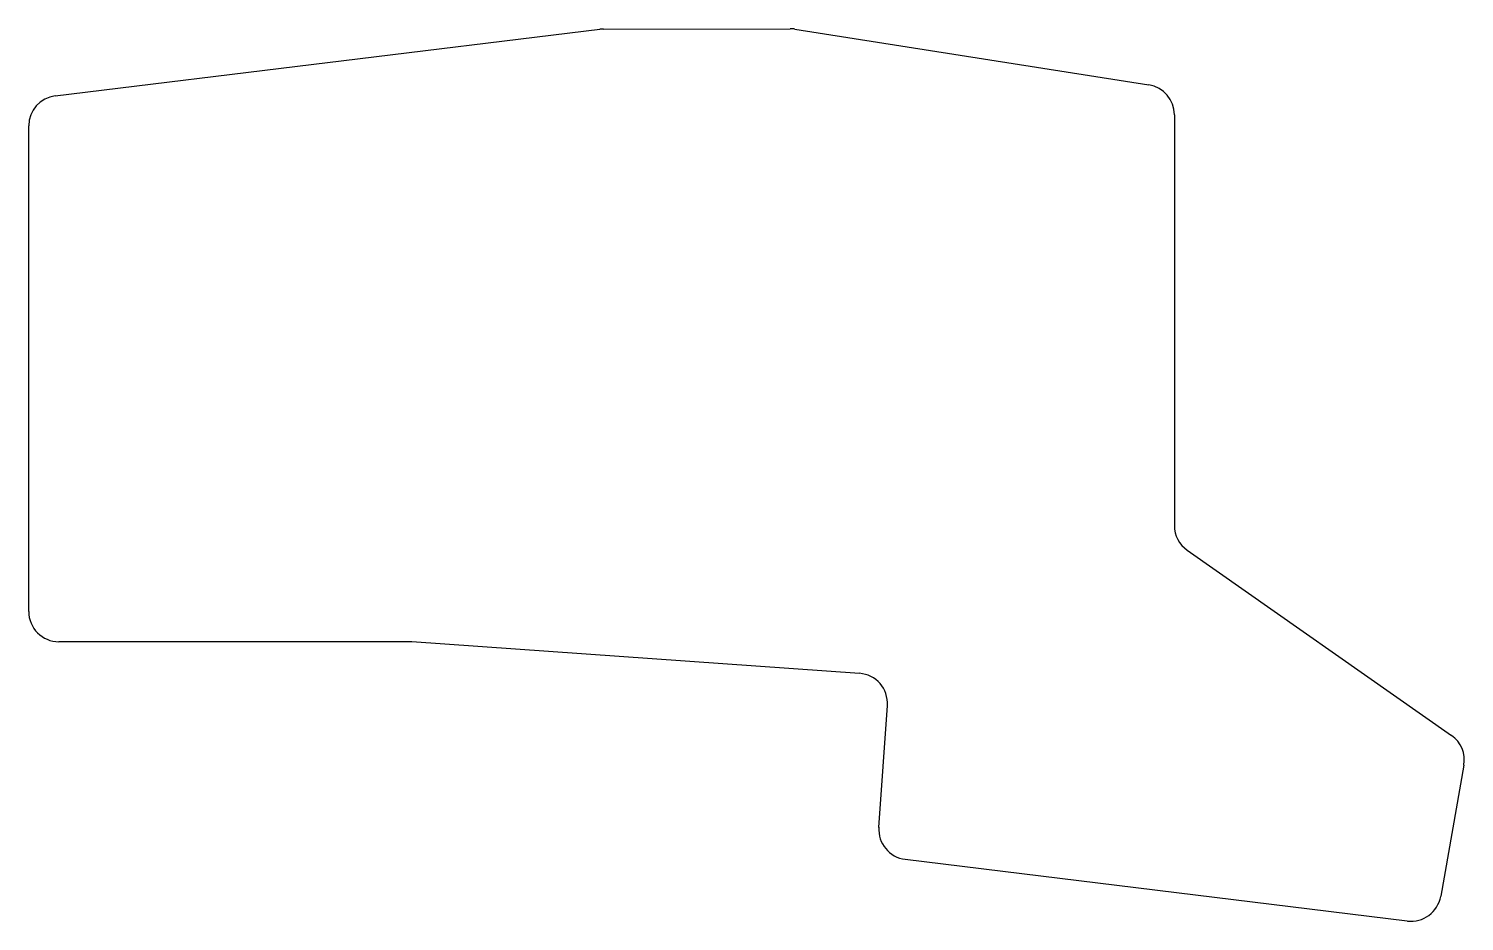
# Model space of a CAD drawing. Header units: millimetres. Extents: x 90 to 233, y -137 to -48.
import ezdxf

# ---------------------------------------------------------------- set-up
doc = ezdxf.new("R2010")
doc.units = ezdxf.units.MM

msp = doc.modelspace()

# ---------------------------------------------------------------- linework, layer by layer
for p, q in [((93.14, -54.68), (147.32, -48.06)), ((147.68, -48.04), (166.26, -48)), ((166.74, -48.04), (201.97, -53.6)), ((204.5, -56.56), (204.5, -97.44)), ((90.5, -106), (90.5, -57.66)), ((205.78, -99.9), (232.07, -118.33)), ((128.39, -109), (93.5, -109)), ((173.16, -112.15), (128.61, -109.01)), ((175.09, -127.48), (175.94, -115.35)), ((233.3, -121.3), (231, -134.34)), ((227.68, -136.8), (177.72, -130.66))]:
    msp.add_line(p, q)
for centre, start, end in [((147.69, -51.04), 90.1206, 96.9617), ((166.27, -51), 81.0274, 90.1206), ((201.5, -56.56), 0, 81.0274), ((93.5, -57.66), 96.9617, 180), ((207.5, -97.44), 180, 234.9711), ((93.5, -106), 180, 270), ((128.39, -112), 85.9675, 90), ((172.95, -115.14), 356, 85.9675), ((230.35, -120.78), 350, 54.9711), ((178.09, -127.68), 176, 262.995), ((228.05, -133.82), 262.995, 350)]:
    msp.add_arc(centre, 3, start, end)

doc.saveas('drawing.dxf')
